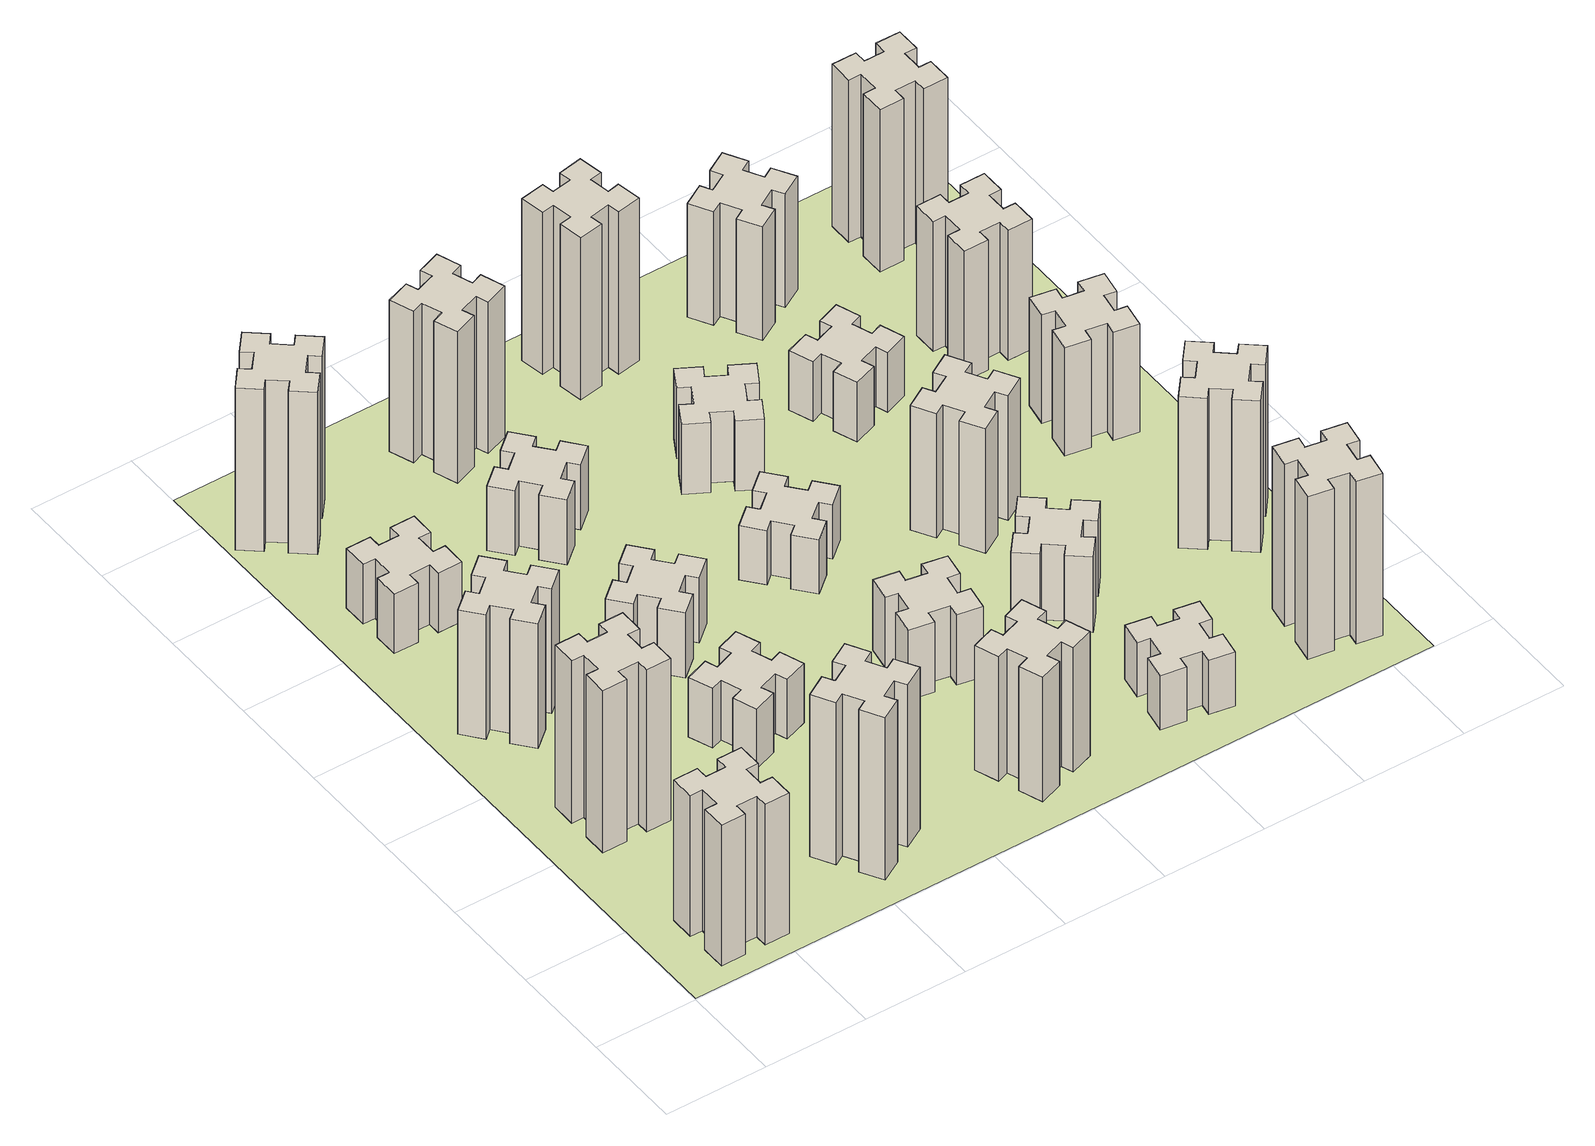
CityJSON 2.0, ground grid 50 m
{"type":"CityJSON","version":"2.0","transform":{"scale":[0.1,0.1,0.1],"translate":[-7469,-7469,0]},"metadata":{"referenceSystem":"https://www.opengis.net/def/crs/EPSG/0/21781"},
"CityObjects":{
"building1":{"type":"Building","attributes":{"class":"1000","function":"1000","usage":"1000","yearOfConstruction":2016,"roofType":"1000","measuredHeight":78,"storeysAboveGround":30,"storeysBelowGround":0},"geometry":[{"type":"Solid","lod":"1","boundaries":[[[[0,1,2,3,4,5,6,7,8,9,10,11,12,13,14,15,16,17,18,19]],[[17,16,20,21]],[[16,15,22,20]],[[15,14,23,22]],[[14,13,24,23]],[[13,12,25,24]],[[12,11,26,25]],[[11,10,27,26]],[[10,9,28,27]],[[9,8,29,28]],[[8,7,30,29]],[[7,6,31,30]],[[6,5,32,31]],[[5,4,33,32]],[[4,3,34,33]],[[3,2,35,34]],[[2,1,36,35]],[[1,0,37,36]],[[0,19,38,37]],[[19,18,39,38]],[[18,17,21,39]],[[24,25,26,27,28,29,30,31,32,33,34,35,36,37,38,39,21,20,22,23]]]]}]},
"building2":{"type":"Building","attributes":{"class":"1000","function":"1000","usage":"1000","yearOfConstruction":2016,"roofType":"1000","measuredHeight":90,"storeysAboveGround":30,"storeysBelowGround":0},"geometry":[{"type":"Solid","lod":"1","boundaries":[[[[40,41,42,43,44,45,46,47,48,49,50,51,52,53,54,55,56,57,58,59]],[[57,56,60,61]],[[56,55,62,60]],[[55,54,63,62]],[[54,53,64,63]],[[53,52,65,64]],[[52,51,66,65]],[[51,50,67,66]],[[50,49,68,67]],[[49,48,69,68]],[[48,47,70,69]],[[47,46,71,70]],[[46,45,72,71]],[[45,44,73,72]],[[44,43,74,73]],[[43,42,75,74]],[[42,41,76,75]],[[41,40,77,76]],[[40,59,78,77]],[[59,58,79,78]],[[58,57,61,79]],[[64,65,66,67,68,69,70,71,72,73,74,75,76,77,78,79,61,60,62,63]]]]}]},
"building3":{"type":"Building","attributes":{"class":"1000","function":"1000","usage":"1000","yearOfConstruction":2016,"roofType":"1000","measuredHeight":69,"storeysAboveGround":30,"storeysBelowGround":0},"geometry":[{"type":"Solid","lod":"1","boundaries":[[[[80,81,82,83,84,85,86,87,88,89,90,91,92,93,94,95,96,97,98,99]],[[97,96,100,101]],[[96,95,102,100]],[[95,94,103,102]],[[94,93,104,103]],[[93,92,105,104]],[[92,91,106,105]],[[91,90,107,106]],[[90,89,108,107]],[[89,88,109,108]],[[88,87,110,109]],[[87,86,111,110]],[[86,85,112,111]],[[85,84,113,112]],[[84,83,114,113]],[[83,82,115,114]],[[82,81,116,115]],[[81,80,117,116]],[[80,99,118,117]],[[99,98,119,118]],[[98,97,101,119]],[[104,105,106,107,108,109,110,111,112,113,114,115,116,117,118,119,101,100,102,103]]]]}]},
"building4":{"type":"Building","attributes":{"class":"1000","function":"1000","usage":"1000","yearOfConstruction":2016,"roofType":"1000","measuredHeight":33,"storeysAboveGround":30,"storeysBelowGround":0},"geometry":[{"type":"Solid","lod":"1","boundaries":[[[[120,121,122,123,124,125,126,127,128,129,130,131,132,133,134,135,136,137,138,139]],[[137,136,140,141]],[[136,135,142,140]],[[135,134,143,142]],[[134,133,144,143]],[[133,132,145,144]],[[132,131,146,145]],[[131,130,147,146]],[[130,129,148,147]],[[129,128,149,148]],[[128,127,150,149]],[[127,126,151,150]],[[126,125,152,151]],[[125,124,153,152]],[[124,123,154,153]],[[123,122,155,154]],[[122,121,156,155]],[[121,120,157,156]],[[120,139,158,157]],[[139,138,159,158]],[[138,137,141,159]],[[144,145,146,147,148,149,150,151,152,153,154,155,156,157,158,159,141,140,142,143]]]]}]},
"building5":{"type":"Building","attributes":{"class":"1000","function":"1000","usage":"1000","yearOfConstruction":2016,"roofType":"1000","measuredHeight":90,"storeysAboveGround":30,"storeysBelowGround":0},"geometry":[{"type":"Solid","lod":"1","boundaries":[[[[160,161,162,163,164,165,166,167,168,169,170,171,172,173,174,175,176,177,178,179]],[[177,176,180,181]],[[176,175,182,180]],[[175,174,183,182]],[[174,173,184,183]],[[173,172,185,184]],[[172,171,186,185]],[[171,170,187,186]],[[170,169,188,187]],[[169,168,189,188]],[[168,167,190,189]],[[167,166,191,190]],[[166,165,192,191]],[[165,164,193,192]],[[164,163,194,193]],[[163,162,195,194]],[[162,161,196,195]],[[161,160,197,196]],[[160,179,198,197]],[[179,178,199,198]],[[178,177,181,199]],[[184,185,186,187,188,189,190,191,192,193,194,195,196,197,198,199,181,180,182,183]]]]}]},
"building6":{"type":"Building","attributes":{"class":"1000","function":"1000","usage":"1000","yearOfConstruction":2016,"roofType":"1000","measuredHeight":90,"storeysAboveGround":30,"storeysBelowGround":0},"geometry":[{"type":"Solid","lod":"1","boundaries":[[[[200,201,202,203,204,205,206,207,208,209,210,211,212,213,214,215,216,217,218,219]],[[217,216,220,221]],[[216,215,222,220]],[[215,214,223,222]],[[214,213,224,223]],[[213,212,225,224]],[[212,211,226,225]],[[211,210,227,226]],[[210,209,228,227]],[[209,208,229,228]],[[208,207,230,229]],[[207,206,231,230]],[[206,205,232,231]],[[205,204,233,232]],[[204,203,234,233]],[[203,202,235,234]],[[202,201,236,235]],[[201,200,237,236]],[[200,219,238,237]],[[219,218,239,238]],[[218,217,221,239]],[[224,225,226,227,228,229,230,231,232,233,234,235,236,237,238,239,221,220,222,223]]]]}]},
"building7":{"type":"Building","attributes":{"class":"1000","function":"1000","usage":"1000","yearOfConstruction":2016,"roofType":"1000","measuredHeight":33,"storeysAboveGround":30,"storeysBelowGround":0},"geometry":[{"type":"Solid","lod":"1","boundaries":[[[[240,241,242,243,244,245,246,247,248,249,250,251,252,253,254,255,256,257,258,259]],[[257,256,260,261]],[[256,255,262,260]],[[255,254,263,262]],[[254,253,264,263]],[[253,252,265,264]],[[252,251,266,265]],[[251,250,267,266]],[[250,249,268,267]],[[249,248,269,268]],[[248,247,270,269]],[[247,246,271,270]],[[246,245,272,271]],[[245,244,273,272]],[[244,243,274,273]],[[243,242,275,274]],[[242,241,276,275]],[[241,240,277,276]],[[240,259,278,277]],[[259,258,279,278]],[[258,257,261,279]],[[264,265,266,267,268,269,270,271,272,273,274,275,276,277,278,279,261,260,262,263]]]]}]},
"building8":{"type":"Building","attributes":{"class":"1000","function":"1000","usage":"1000","yearOfConstruction":2016,"roofType":"1000","measuredHeight":36,"storeysAboveGround":30,"storeysBelowGround":0},"geometry":[{"type":"Solid","lod":"1","boundaries":[[[[280,281,282,283,284,285,286,287,288,289,290,291,292,293,294,295,296,297,298,299]],[[297,296,300,301]],[[296,295,302,300]],[[295,294,303,302]],[[294,293,304,303]],[[293,292,305,304]],[[292,291,306,305]],[[291,290,307,306]],[[290,289,308,307]],[[289,288,309,308]],[[288,287,310,309]],[[287,286,311,310]],[[286,285,312,311]],[[285,284,313,312]],[[284,283,314,313]],[[283,282,315,314]],[[282,281,316,315]],[[281,280,317,316]],[[280,299,318,317]],[[299,298,319,318]],[[298,297,301,319]],[[304,305,306,307,308,309,310,311,312,313,314,315,316,317,318,319,301,300,302,303]]]]}]},
"building9":{"type":"Building","attributes":{"class":"1000","function":"1000","usage":"1000","yearOfConstruction":2016,"roofType":"1000","measuredHeight":36,"storeysAboveGround":30,"storeysBelowGround":0},"geometry":[{"type":"Solid","lod":"1","boundaries":[[[[320,321,322,323,324,325,326,327,328,329,330,331,332,333,334,335,336,337,338,339]],[[337,336,340,341]],[[336,335,342,340]],[[335,334,343,342]],[[334,333,344,343]],[[333,332,345,344]],[[332,331,346,345]],[[331,330,347,346]],[[330,329,348,347]],[[329,328,349,348]],[[328,327,350,349]],[[327,326,351,350]],[[326,325,352,351]],[[325,324,353,352]],[[324,323,354,353]],[[323,322,355,354]],[[322,321,356,355]],[[321,320,357,356]],[[320,339,358,357]],[[339,338,359,358]],[[338,337,341,359]],[[344,345,346,347,348,349,350,351,352,353,354,355,356,357,358,359,341,340,342,343]]]]}]},
"building10":{"type":"Building","attributes":{"class":"1000","function":"1000","usage":"1000","yearOfConstruction":2016,"roofType":"1000","measuredHeight":69,"storeysAboveGround":30,"storeysBelowGround":0},"geometry":[{"type":"Solid","lod":"1","boundaries":[[[[360,361,362,363,364,365,366,367,368,369,370,371,372,373,374,375,376,377,378,379]],[[377,376,380,381]],[[376,375,382,380]],[[375,374,383,382]],[[374,373,384,383]],[[373,372,385,384]],[[372,371,386,385]],[[371,370,387,386]],[[370,369,388,387]],[[369,368,389,388]],[[368,367,390,389]],[[367,366,391,390]],[[366,365,392,391]],[[365,364,393,392]],[[364,363,394,393]],[[363,362,395,394]],[[362,361,396,395]],[[361,360,397,396]],[[360,379,398,397]],[[379,378,399,398]],[[378,377,381,399]],[[384,385,386,387,388,389,390,391,392,393,394,395,396,397,398,399,381,380,382,383]]]]}]},
"building11":{"type":"Building","attributes":{"class":"1000","function":"1000","usage":"1000","yearOfConstruction":2016,"roofType":"1000","measuredHeight":84,"storeysAboveGround":30,"storeysBelowGround":0},"geometry":[{"type":"Solid","lod":"1","boundaries":[[[[400,401,402,403,404,405,406,407,408,409,410,411,412,413,414,415,416,417,418,419]],[[417,416,420,421]],[[416,415,422,420]],[[415,414,423,422]],[[414,413,424,423]],[[413,412,425,424]],[[412,411,426,425]],[[411,410,427,426]],[[410,409,428,427]],[[409,408,429,428]],[[408,407,430,429]],[[407,406,431,430]],[[406,405,432,431]],[[405,404,433,432]],[[404,403,434,433]],[[403,402,435,434]],[[402,401,436,435]],[[401,400,437,436]],[[400,419,438,437]],[[419,418,439,438]],[[418,417,421,439]],[[424,425,426,427,428,429,430,431,432,433,434,435,436,437,438,439,421,420,422,423]]]]}]},
"building12":{"type":"Building","attributes":{"class":"1000","function":"1000","usage":"1000","yearOfConstruction":2016,"roofType":"1000","measuredHeight":39,"storeysAboveGround":30,"storeysBelowGround":0},"geometry":[{"type":"Solid","lod":"1","boundaries":[[[[440,441,442,443,444,445,446,447,448,449,450,451,452,453,454,455,456,457,458,459]],[[457,456,460,461]],[[456,455,462,460]],[[455,454,463,462]],[[454,453,464,463]],[[453,452,465,464]],[[452,451,466,465]],[[451,450,467,466]],[[450,449,468,467]],[[449,448,469,468]],[[448,447,470,469]],[[447,446,471,470]],[[446,445,472,471]],[[445,444,473,472]],[[444,443,474,473]],[[443,442,475,474]],[[442,441,476,475]],[[441,440,477,476]],[[440,459,478,477]],[[459,458,479,478]],[[458,457,461,479]],[[464,465,466,467,468,469,470,471,472,473,474,475,476,477,478,479,461,460,462,463]]]]}]},
"building13":{"type":"Building","attributes":{"class":"1000","function":"1000","usage":"1000","yearOfConstruction":2016,"roofType":"1000","measuredHeight":30,"storeysAboveGround":30,"storeysBelowGround":0},"geometry":[{"type":"Solid","lod":"1","boundaries":[[[[480,481,482,483,484,485,486,487,488,489,490,491,492,493,494,495,496,497,498,499]],[[497,496,500,501]],[[496,495,502,500]],[[495,494,503,502]],[[494,493,504,503]],[[493,492,505,504]],[[492,491,506,505]],[[491,490,507,506]],[[490,489,508,507]],[[489,488,509,508]],[[488,487,510,509]],[[487,486,511,510]],[[486,485,512,511]],[[485,484,513,512]],[[484,483,514,513]],[[483,482,515,514]],[[482,481,516,515]],[[481,480,517,516]],[[480,499,518,517]],[[499,498,519,518]],[[498,497,501,519]],[[504,505,506,507,508,509,510,511,512,513,514,515,516,517,518,519,501,500,502,503]]]]}]},
"building14":{"type":"Building","attributes":{"class":"1000","function":"1000","usage":"1000","yearOfConstruction":2016,"roofType":"1000","measuredHeight":39,"storeysAboveGround":30,"storeysBelowGround":0},"geometry":[{"type":"Solid","lod":"1","boundaries":[[[[520,521,522,523,524,525,526,527,528,529,530,531,532,533,534,535,536,537,538,539]],[[537,536,540,541]],[[536,535,542,540]],[[535,534,543,542]],[[534,533,544,543]],[[533,532,545,544]],[[532,531,546,545]],[[531,530,547,546]],[[530,529,548,547]],[[529,528,549,548]],[[528,527,550,549]],[[527,526,551,550]],[[526,525,552,551]],[[525,524,553,552]],[[524,523,554,553]],[[523,522,555,554]],[[522,521,556,555]],[[521,520,557,556]],[[520,539,558,557]],[[539,538,559,558]],[[538,537,541,559]],[[544,545,546,547,548,549,550,551,552,553,554,555,556,557,558,559,541,540,542,543]]]]}]},
"building15":{"type":"Building","attributes":{"class":"1000","function":"1000","usage":"1000","yearOfConstruction":2016,"roofType":"1000","measuredHeight":30,"storeysAboveGround":30,"storeysBelowGround":0},"geometry":[{"type":"Solid","lod":"1","boundaries":[[[[560,561,562,563,564,565,566,567,568,569,570,571,572,573,574,575,576,577,578,579]],[[577,576,580,581]],[[576,575,582,580]],[[575,574,583,582]],[[574,573,584,583]],[[573,572,585,584]],[[572,571,586,585]],[[571,570,587,586]],[[570,569,588,587]],[[569,568,589,588]],[[568,567,590,589]],[[567,566,591,590]],[[566,565,592,591]],[[565,564,593,592]],[[564,563,594,593]],[[563,562,595,594]],[[562,561,596,595]],[[561,560,597,596]],[[560,579,598,597]],[[579,578,599,598]],[[578,577,581,599]],[[584,585,586,587,588,589,590,591,592,593,594,595,596,597,598,599,581,580,582,583]]]]}]},
"building16":{"type":"Building","attributes":{"class":"1000","function":"1000","usage":"1000","yearOfConstruction":2016,"roofType":"1000","measuredHeight":90,"storeysAboveGround":30,"storeysBelowGround":0},"geometry":[{"type":"Solid","lod":"1","boundaries":[[[[600,601,602,603,604,605,606,607,608,609,610,611,612,613,614,615,616,617,618,619]],[[617,616,620,621]],[[616,615,622,620]],[[615,614,623,622]],[[614,613,624,623]],[[613,612,625,624]],[[612,611,626,625]],[[611,610,627,626]],[[610,609,628,627]],[[609,608,629,628]],[[608,607,630,629]],[[607,606,631,630]],[[606,605,632,631]],[[605,604,633,632]],[[604,603,634,633]],[[603,602,635,634]],[[602,601,636,635]],[[601,600,637,636]],[[600,619,638,637]],[[619,618,639,638]],[[618,617,621,639]],[[624,625,626,627,628,629,630,631,632,633,634,635,636,637,638,639,621,620,622,623]]]]}]},
"building17":{"type":"Building","attributes":{"class":"1000","function":"1000","usage":"1000","yearOfConstruction":2016,"roofType":"1000","measuredHeight":42,"storeysAboveGround":30,"storeysBelowGround":0},"geometry":[{"type":"Solid","lod":"1","boundaries":[[[[640,641,642,643,644,645,646,647,648,649,650,651,652,653,654,655,656,657,658,659]],[[657,656,660,661]],[[656,655,662,660]],[[655,654,663,662]],[[654,653,664,663]],[[653,652,665,664]],[[652,651,666,665]],[[651,650,667,666]],[[650,649,668,667]],[[649,648,669,668]],[[648,647,670,669]],[[647,646,671,670]],[[646,645,672,671]],[[645,644,673,672]],[[644,643,674,673]],[[643,642,675,674]],[[642,641,676,675]],[[641,640,677,676]],[[640,659,678,677]],[[659,658,679,678]],[[658,657,661,679]],[[664,665,666,667,668,669,670,671,672,673,674,675,676,677,678,679,661,660,662,663]]]]}]},
"building18":{"type":"Building","attributes":{"class":"1000","function":"1000","usage":"1000","yearOfConstruction":2016,"roofType":"1000","measuredHeight":69,"storeysAboveGround":30,"storeysBelowGround":0},"geometry":[{"type":"Solid","lod":"1","boundaries":[[[[680,681,682,683,684,685,686,687,688,689,690,691,692,693,694,695,696,697,698,699]],[[697,696,700,701]],[[696,695,702,700]],[[695,694,703,702]],[[694,693,704,703]],[[693,692,705,704]],[[692,691,706,705]],[[691,690,707,706]],[[690,689,708,707]],[[689,688,709,708]],[[688,687,710,709]],[[687,686,711,710]],[[686,685,712,711]],[[685,684,713,712]],[[684,683,714,713]],[[683,682,715,714]],[[682,681,716,715]],[[681,680,717,716]],[[680,699,718,717]],[[699,698,719,718]],[[698,697,701,719]],[[704,705,706,707,708,709,710,711,712,713,714,715,716,717,718,719,701,700,702,703]]]]}]},
"building19":{"type":"Building","attributes":{"class":"1000","function":"1000","usage":"1000","yearOfConstruction":2016,"roofType":"1000","measuredHeight":33,"storeysAboveGround":30,"storeysBelowGround":0},"geometry":[{"type":"Solid","lod":"1","boundaries":[[[[720,721,722,723,724,725,726,727,728,729,730,731,732,733,734,735,736,737,738,739]],[[737,736,740,741]],[[736,735,742,740]],[[735,734,743,742]],[[734,733,744,743]],[[733,732,745,744]],[[732,731,746,745]],[[731,730,747,746]],[[730,729,748,747]],[[729,728,749,748]],[[728,727,750,749]],[[727,726,751,750]],[[726,725,752,751]],[[725,724,753,752]],[[724,723,754,753]],[[723,722,755,754]],[[722,721,756,755]],[[721,720,757,756]],[[720,739,758,757]],[[739,738,759,758]],[[738,737,741,759]],[[744,745,746,747,748,749,750,751,752,753,754,755,756,757,758,759,741,740,742,743]]]]}]},
"building20":{"type":"Building","attributes":{"class":"1000","function":"1000","usage":"1000","yearOfConstruction":2016,"roofType":"1000","measuredHeight":90,"storeysAboveGround":30,"storeysBelowGround":0},"geometry":[{"type":"Solid","lod":"1","boundaries":[[[[760,761,762,763,764,765,766,767,768,769,770,771,772,773,774,775,776,777,778,779]],[[777,776,780,781]],[[776,775,782,780]],[[775,774,783,782]],[[774,773,784,783]],[[773,772,785,784]],[[772,771,786,785]],[[771,770,787,786]],[[770,769,788,787]],[[769,768,789,788]],[[768,767,790,789]],[[767,766,791,790]],[[766,765,792,791]],[[765,764,793,792]],[[764,763,794,793]],[[763,762,795,794]],[[762,761,796,795]],[[761,760,797,796]],[[760,779,798,797]],[[779,778,799,798]],[[778,777,781,799]],[[784,785,786,787,788,789,790,791,792,793,794,795,796,797,798,799,781,780,782,783]]]]}]},
"building21":{"type":"Building","attributes":{"class":"1000","function":"1000","usage":"1000","yearOfConstruction":2016,"roofType":"1000","measuredHeight":63,"storeysAboveGround":30,"storeysBelowGround":0},"geometry":[{"type":"Solid","lod":"1","boundaries":[[[[800,801,802,803,804,805,806,807,808,809,810,811,812,813,814,815,816,817,818,819]],[[817,816,820,821]],[[816,815,822,820]],[[815,814,823,822]],[[814,813,824,823]],[[813,812,825,824]],[[812,811,826,825]],[[811,810,827,826]],[[810,809,828,827]],[[809,808,829,828]],[[808,807,830,829]],[[807,806,831,830]],[[806,805,832,831]],[[805,804,833,832]],[[804,803,834,833]],[[803,802,835,834]],[[802,801,836,835]],[[801,800,837,836]],[[800,819,838,837]],[[819,818,839,838]],[[818,817,821,839]],[[824,825,826,827,828,829,830,831,832,833,834,835,836,837,838,839,821,820,822,823]]]]}]},
"building22":{"type":"Building","attributes":{"class":"1000","function":"1000","usage":"1000","yearOfConstruction":2016,"roofType":"1000","measuredHeight":84,"storeysAboveGround":30,"storeysBelowGround":0},"geometry":[{"type":"Solid","lod":"1","boundaries":[[[[840,841,842,843,844,845,846,847,848,849,850,851,852,853,854,855,856,857,858,859]],[[857,856,860,861]],[[856,855,862,860]],[[855,854,863,862]],[[854,853,864,863]],[[853,852,865,864]],[[852,851,866,865]],[[851,850,867,866]],[[850,849,868,867]],[[849,848,869,868]],[[848,847,870,869]],[[847,846,871,870]],[[846,845,872,871]],[[845,844,873,872]],[[844,843,874,873]],[[843,842,875,874]],[[842,841,876,875]],[[841,840,877,876]],[[840,859,878,877]],[[859,858,879,878]],[[858,857,861,879]],[[864,865,866,867,868,869,870,871,872,873,874,875,876,877,878,879,861,860,862,863]]]]}]},
"building23":{"type":"Building","attributes":{"class":"1000","function":"1000","usage":"1000","yearOfConstruction":2016,"roofType":"1000","measuredHeight":60,"storeysAboveGround":30,"storeysBelowGround":0},"geometry":[{"type":"Solid","lod":"1","boundaries":[[[[880,881,882,883,884,885,886,887,888,889,890,891,892,893,894,895,896,897,898,899]],[[897,896,900,901]],[[896,895,902,900]],[[895,894,903,902]],[[894,893,904,903]],[[893,892,905,904]],[[892,891,906,905]],[[891,890,907,906]],[[890,889,908,907]],[[889,888,909,908]],[[888,887,910,909]],[[887,886,911,910]],[[886,885,912,911]],[[885,884,913,912]],[[884,883,914,913]],[[883,882,915,914]],[[882,881,916,915]],[[881,880,917,916]],[[880,899,918,917]],[[899,898,919,918]],[[898,897,901,919]],[[904,905,906,907,908,909,910,911,912,913,914,915,916,917,918,919,901,900,902,903]]]]}]},
"building24":{"type":"Building","attributes":{"class":"1000","function":"1000","usage":"1000","yearOfConstruction":2016,"roofType":"1000","measuredHeight":72,"storeysAboveGround":30,"storeysBelowGround":0},"geometry":[{"type":"Solid","lod":"1","boundaries":[[[[920,921,922,923,924,925,926,927,928,929,930,931,932,933,934,935,936,937,938,939]],[[937,936,940,941]],[[936,935,942,940]],[[935,934,943,942]],[[934,933,944,943]],[[933,932,945,944]],[[932,931,946,945]],[[931,930,947,946]],[[930,929,948,947]],[[929,928,949,948]],[[928,927,950,949]],[[927,926,951,950]],[[926,925,952,951]],[[925,924,953,952]],[[924,923,954,953]],[[923,922,955,954]],[[922,921,956,955]],[[921,920,957,956]],[[920,939,958,957]],[[939,938,959,958]],[[938,937,941,959]],[[944,945,946,947,948,949,950,951,952,953,954,955,956,957,958,959,941,940,942,943]]]]}]},
"building25":{"type":"Building","attributes":{"class":"1000","function":"1000","usage":"1000","yearOfConstruction":2016,"roofType":"1000","measuredHeight":90,"storeysAboveGround":30,"storeysBelowGround":0},"geometry":[{"type":"Solid","lod":"1","boundaries":[[[[960,961,962,963,964,965,966,967,968,969,970,971,972,973,974,975,976,977,978,979]],[[977,976,980,981]],[[976,975,982,980]],[[975,974,983,982]],[[974,973,984,983]],[[973,972,985,984]],[[972,971,986,985]],[[971,970,987,986]],[[970,969,988,987]],[[969,968,989,988]],[[968,967,990,989]],[[967,966,991,990]],[[966,965,992,991]],[[965,964,993,992]],[[964,963,994,993]],[[963,962,995,994]],[[962,961,996,995]],[[961,960,997,996]],[[960,979,998,997]],[[979,978,999,998]],[[978,977,981,999]],[[984,985,986,987,988,989,990,991,992,993,994,995,996,997,998,999,981,980,982,983]]]]}]},
"landuse1":{"type":"LandUse","attributes":{"name":"plot1","function":"1010"},"geometry":[{"type":"MultiSurface","lod":"1","boundaries":[[[1000,1001,1002,1003]]]}]}
},
"vertices":[
[265,325,0],[265,225,0],[205,225,0],[205,105,0],[325,105,0],[325,165,0],[425,165,0],[425,105,0],[545,105,0],[545,225,0],[485,225,0],[485,325,0],[545,325,0],[545,445,0],[425,445,0],[425,385,0],[325,385,0],[325,445,0],[205,445,0],[205,325,0],[325,385,780],[325,445,780],[425,385,780],[425,445,780],[545,445,780],[545,325,780],[485,325,780],[485,225,780],[545,225,780],[545,105,780],[425,105,780],[425,165,780],[325,165,780],[325,105,780],[205,105,780],[205,225,780],[265,225,780],[265,325,780],[205,325,780],[205,445,780],
[265,1165,0],[265,1065,0],[205,1065,0],[205,945,0],[325,945,0],[325,1005,0],[425,1005,0],[425,945,0],[545,945,0],[545,1065,0],[485,1065,0],[485,1165,0],[545,1165,0],[545,1285,0],[425,1285,0],[425,1225,0],[325,1225,0],[325,1285,0],[205,1285,0],[205,1165,0],[325,1225,900],[325,1285,900],[425,1225,900],[425,1285,900],[545,1285,900],[545,1165,900],[485,1165,900],[485,1065,900],[545,1065,900],[545,945,900],[425,945,900],[425,1005,900],[325,1005,900],[325,945,900],[205,945,900],[205,1065,900],[265,1065,900],[265,1165,900],[205,1165,900],[205,1285,900],
[492,1888,0],[427,1964,0],[473,2003,0],[396,2095,0],[304,2018,0],[343,1972,0],[266,1907,0],[228,1953,0],[136,1876,0],[213,1784,0],[259,1823,0],[323,1746,0],[277,1708,0],[354,1616,0],[446,1693,0],[408,1739,0],[484,1803,0],[523,1757,0],[615,1834,0],[538,1926,0],[484,1803,690],[523,1757,690],[408,1739,690],[446,1693,690],[354,1616,690],[277,1708,690],[323,1746,690],[259,1823,690],[213,1784,690],[136,1876,690],[228,1953,690],[266,1907,690],[343,1972,690],[304,2018,690],[396,2095,690],[473,2003,690],[427,1964,690],[492,1888,690],[538,1926,690],[615,1834,690],
[485,2545,0],[485,2645,0],[545,2645,0],[545,2765,0],[425,2765,0],[425,2705,0],[325,2705,0],[325,2765,0],[205,2765,0],[205,2645,0],[265,2645,0],[265,2545,0],[205,2545,0],[205,2425,0],[325,2425,0],[325,2485,0],[425,2485,0],[425,2425,0],[545,2425,0],[545,2545,0],[425,2485,330],[425,2425,330],[325,2485,330],[325,2425,330],[205,2425,330],[205,2545,330],[265,2545,330],[265,2645,330],[205,2645,330],[205,2765,330],[325,2765,330],[325,2705,330],[425,2705,330],[425,2765,330],[545,2765,330],[545,2645,330],[485,2645,330],[485,2545,330],[545,2545,330],[545,2425,330],
[1127,255,0],[1214,305,0],[1244,253,0],[1348,313,0],[1288,417,0],[1236,387,0],[1186,474,0],[1238,504,0],[1178,608,0],[1074,548,0],[1104,496,0],[1017,446,0],[987,498,0],[883,438,0],[943,334,0],[995,364,0],[1045,277,0],[993,247,0],[1053,143,0],[1157,203,0],[1045,277,900],[993,247,900],[995,364,900],[943,334,900],[883,438,900],[987,498,900],[1017,446,900],[1104,496,900],[1074,548,900],[1178,608,900],[1238,504,900],[1186,474,900],[1236,387,900],[1288,417,900],[1348,313,900],[1244,253,900],[1214,305,900],[1127,255,900],[1157,203,900],[1053,143,900],
[384,3387,0],[308,3452,0],[346,3498,0],[254,3575,0],[177,3483,0],[223,3444,0],[159,3368,0],[113,3406,0],[36,3314,0],[128,3237,0],[166,3283,0],[243,3219,0],[204,3173,0],[296,3096,0],[373,3188,0],[327,3226,0],[392,3303,0],[438,3264,0],[515,3356,0],[423,3433,0],[392,3303,900],[438,3264,900],[327,3226,900],[373,3188,900],[296,3096,900],[204,3173,900],[243,3219,900],[166,3283,900],[128,3237,900],[36,3314,900],[113,3406,900],[159,3368,900],[223,3444,900],[177,3483,900],[254,3575,900],[346,3498,900],[308,3452,900],[384,3387,900],[423,3433,900],[515,3356,900],
[1125,1336,0],[1031,1302,0],[1010,1358,0],[897,1317,0],[939,1204,0],[995,1225,0],[1029,1131,0],[973,1110,0],[1014,997,0],[1127,1039,0],[1106,1095,0],[1200,1129,0],[1220,1073,0],[1333,1114,0],[1292,1227,0],[1236,1206,0],[1202,1300,0],[1258,1320,0],[1217,1433,0],[1104,1392,0],[1202,1300,330],[1258,1320,330],[1236,1206,330],[1292,1227,330],[1333,1114,330],[1220,1073,330],[1200,1129,330],[1106,1095,330],[1127,1039,330],[1014,997,330],[973,1110,330],[1029,1131,330],[995,1225,330],[939,1204,330],[897,1317,330],[1010,1358,330],[1031,1302,330],[1125,1336,330],[1104,1392,330],[1217,1433,330],
[1083,1972,0],[1006,1907,0],[968,1953,0],[876,1876,0],[953,1784,0],[999,1823,0],[1063,1746,0],[1017,1708,0],[1094,1616,0],[1186,1693,0],[1148,1739,0],[1224,1803,0],[1263,1757,0],[1355,1834,0],[1278,1926,0],[1232,1888,0],[1167,1964,0],[1213,2003,0],[1136,2095,0],[1044,2018,0],[1167,1964,360],[1213,2003,360],[1232,1888,360],[1278,1926,360],[1355,1834,360],[1263,1757,360],[1224,1803,360],[1148,1739,360],[1186,1693,360],[1094,1616,360],[1017,1708,360],[1063,1746,360],[999,1823,360],[953,1784,360],[876,1876,360],[968,1953,360],[1006,1907,360],[1083,1972,360],[1044,2018,360],[1136,2095,360],
[999,2663,0],[1063,2586,0],[1017,2548,0],[1094,2456,0],[1186,2533,0],[1148,2579,0],[1224,2643,0],[1263,2597,0],[1355,2674,0],[1278,2766,0],[1232,2728,0],[1167,2804,0],[1213,2843,0],[1136,2935,0],[1044,2858,0],[1083,2812,0],[1006,2747,0],[968,2793,0],[876,2716,0],[953,2624,0],[1006,2747,360],[968,2793,360],[1083,2812,360],[1044,2858,360],[1136,2935,360],[1213,2843,360],[1167,2804,360],[1232,2728,360],[1278,2766,360],[1355,2674,360],[1263,2597,360],[1224,2643,360],[1148,2579,360],[1186,2533,360],[1094,2456,360],[1017,2548,360],[1063,2586,360],[999,2663,360],[953,2624,360],[876,2716,360],
[1965,496,0],[1871,462,0],[1850,518,0],[1737,477,0],[1779,364,0],[1835,385,0],[1869,291,0],[1813,270,0],[1854,157,0],[1967,199,0],[1946,255,0],[2040,289,0],[2060,233,0],[2173,274,0],[2132,387,0],[2076,366,0],[2042,460,0],[2098,480,0],[2057,593,0],[1944,552,0],[2042,460,690],[2098,480,690],[2076,366,690],[2132,387,690],[2173,274,690],[2060,233,690],[2040,289,690],[1946,255,690],[1967,199,690],[1854,157,690],[1813,270,690],[1869,291,690],[1835,385,690],[1779,364,690],[1737,477,690],[1850,518,690],[1871,462,690],[1965,496,690],[1944,552,690],[2057,593,690],
[1125,3456,0],[1031,3422,0],[1010,3478,0],[897,3437,0],[939,3324,0],[995,3345,0],[1029,3251,0],[973,3230,0],[1014,3117,0],[1127,3159,0],[1106,3215,0],[1200,3249,0],[1220,3193,0],[1333,3234,0],[1292,3347,0],[1236,3326,0],[1202,3420,0],[1258,3440,0],[1217,3553,0],[1104,3512,0],[1202,3420,840],[1258,3440,840],[1236,3326,840],[1292,3347,840],[1333,3234,840],[1220,3193,840],[1200,3249,840],[1106,3215,840],[1127,3159,840],[1014,3117,840],[973,3230,840],[1029,3251,840],[995,3345,840],[939,3324,840],[897,3437,840],[1010,3478,840],[1031,3422,840],[1125,3456,840],[1104,3512,840],[1217,3553,840],
[2055,1047,0],[2072,1145,0],[2131,1135,0],[2152,1253,0],[2034,1274,0],[2024,1215,0],[1925,1232,0],[1936,1291,0],[1817,1312,0],[1797,1194,0],[1856,1184,0],[1838,1085,0],[1779,1096,0],[1758,977,0],[1877,957,0],[1887,1016,0],[1985,998,0],[1975,939,0],[2093,918,0],[2114,1037,0],[1985,998,390],[1975,939,390],[1887,1016,390],[1877,957,390],[1758,977,390],[1779,1096,390],[1838,1085,390],[1856,1184,390],[1797,1194,390],[1817,1312,390],[1936,1291,390],[1925,1232,390],[2024,1215,390],[2034,1274,390],[2152,1253,390],[2131,1135,390],[2072,1145,390],[2055,1047,390],[2114,1037,390],[2093,918,390],
[1972,1988,0],[1907,2064,0],[1953,2103,0],[1876,2195,0],[1784,2118,0],[1823,2072,0],[1746,2007,0],[1708,2053,0],[1616,1976,0],[1693,1884,0],[1739,1923,0],[1803,1846,0],[1757,1808,0],[1834,1716,0],[1926,1793,0],[1888,1839,0],[1964,1903,0],[2003,1857,0],[2095,1934,0],[2018,2026,0],[1964,1903,300],[2003,1857,300],[1888,1839,300],[1926,1793,300],[1834,1716,300],[1757,1808,300],[1803,1846,300],[1739,1923,300],[1693,1884,300],[1616,1976,300],[1708,2053,300],[1746,2007,300],[1823,2072,300],[1784,2118,300],[1876,2195,300],[1953,2103,300],[1907,2064,300],[1972,1988,300],[2018,2026,300],[2095,1934,300],
[2026,2497,0],[2076,2584,0],[2128,2554,0],[2188,2658,0],[2084,2718,0],[2054,2666,0],[1967,2716,0],[1997,2768,0],[1893,2828,0],[1833,2724,0],[1885,2694,0],[1835,2607,0],[1783,2637,0],[1723,2533,0],[1827,2473,0],[1857,2525,0],[1944,2475,0],[1914,2423,0],[2018,2363,0],[2078,2467,0],[1944,2475,390],[1914,2423,390],[1857,2525,390],[1827,2473,390],[1723,2533,390],[1783,2637,390],[1835,2607,390],[1885,2694,390],[1833,2724,390],[1893,2828,390],[1997,2768,390],[1967,2716,390],[2054,2666,390],[2084,2718,390],[2188,2658,390],[2128,2554,390],[2076,2584,390],[2026,2497,390],[2078,2467,390],[2018,2363,390],
[2596,444,0],[2578,345,0],[2519,356,0],[2498,237,0],[2617,217,0],[2627,276,0],[2725,258,0],[2715,199,0],[2833,178,0],[2854,297,0],[2795,307,0],[2812,405,0],[2871,395,0],[2892,513,0],[2774,534,0],[2764,475,0],[2665,492,0],[2676,551,0],[2557,572,0],[2537,454,0],[2665,492,300],[2676,551,300],[2764,475,300],[2774,534,300],[2892,513,300],[2871,395,300],[2812,405,300],[2795,307,300],[2854,297,300],[2833,178,300],[2715,199,300],[2725,258,300],[2627,276,300],[2617,217,300],[2498,237,300],[2519,356,300],[2578,345,300],[2596,444,300],[2537,454,300],[2557,572,300],
[1972,3405,0],[1955,3504,0],[2014,3514,0],[1993,3632,0],[1875,3611,0],[1885,3552,0],[1787,3535,0],[1777,3594,0],[1658,3573,0],[1679,3455,0],[1738,3465,0],[1756,3367,0],[1697,3357,0],[1717,3238,0],[1836,3259,0],[1825,3318,0],[1924,3336,0],[1934,3277,0],[2052,3297,0],[2031,3416,0],[1924,3336,900],[1934,3277,900],[1825,3318,900],[1836,3259,900],[1717,3238,900],[1697,3357,900],[1756,3367,900],[1738,3465,900],[1679,3455,900],[1658,3573,900],[1777,3594,900],[1787,3535,900],[1885,3552,900],[1875,3611,900],[1993,3632,900],[2014,3514,900],[1955,3504,900],[1972,3405,900],[2031,3416,900],[2052,3297,900],
[2647,1006,0],[2712,1083,0],[2758,1044,0],[2835,1136,0],[2743,1213,0],[2704,1167,0],[2628,1232,0],[2666,1278,0],[2574,1355,0],[2497,1263,0],[2543,1224,0],[2479,1148,0],[2433,1186,0],[2356,1094,0],[2448,1017,0],[2486,1063,0],[2563,999,0],[2524,953,0],[2616,876,0],[2693,968,0],[2563,999,420],[2524,953,420],[2486,1063,420],[2448,1017,420],[2356,1094,420],[2433,1186,420],[2479,1148,420],[2543,1224,420],[2497,1263,420],[2574,1355,420],[2666,1278,420],[2628,1232,420],[2704,1167,420],[2743,1213,420],[2835,1136,420],[2758,1044,420],[2712,1083,420],[2647,1006,420],[2693,968,420],[2616,876,420],
[2475,1744,0],[2525,1657,0],[2473,1627,0],[2533,1523,0],[2637,1583,0],[2607,1635,0],[2694,1685,0],[2724,1633,0],[2828,1693,0],[2768,1797,0],[2716,1767,0],[2666,1854,0],[2718,1884,0],[2658,1988,0],[2554,1928,0],[2584,1876,0],[2497,1826,0],[2467,1878,0],[2363,1818,0],[2423,1714,0],[2497,1826,690],[2467,1878,690],[2584,1876,690],[2554,1928,690],[2658,1988,690],[2718,1884,690],[2666,1854,690],[2716,1767,690],[2768,1797,690],[2828,1693,690],[2724,1633,690],[2694,1685,690],[2607,1635,690],[2637,1583,690],[2533,1523,690],[2473,1627,690],[2525,1657,690],[2475,1744,690],[2423,1714,690],[2363,1818,690],
[2586,2475,0],[2680,2509,0],[2700,2453,0],[2813,2494,0],[2772,2607,0],[2716,2586,0],[2682,2680,0],[2738,2700,0],[2697,2813,0],[2584,2772,0],[2605,2716,0],[2511,2682,0],[2490,2738,0],[2377,2697,0],[2419,2584,0],[2475,2605,0],[2509,2511,0],[2453,2490,0],[2494,2377,0],[2607,2419,0],[2509,2511,330],[2453,2490,330],[2475,2605,330],[2419,2584,330],[2377,2697,330],[2490,2738,330],[2511,2682,330],[2605,2716,330],[2584,2772,330],[2697,2813,330],[2738,2700,330],[2682,2680,330],[2716,2586,330],[2772,2607,330],[2813,2494,330],[2700,2453,330],[2680,2509,330],[2586,2475,330],[2607,2419,330],[2494,2377,330],
[3504,475,0],[3405,492,0],[3416,551,0],[3297,572,0],[3277,454,0],[3336,444,0],[3318,345,0],[3259,356,0],[3238,237,0],[3357,217,0],[3367,276,0],[3465,258,0],[3455,199,0],[3573,178,0],[3594,297,0],[3535,307,0],[3552,405,0],[3611,395,0],[3632,513,0],[3514,534,0],[3552,405,900],[3611,395,900],[3535,307,900],[3594,297,900],[3573,178,900],[3455,199,900],[3465,258,900],[3367,276,900],[3357,217,900],[3238,237,900],[3259,356,900],[3318,345,900],[3336,444,900],[3277,454,900],[3297,572,900],[3416,551,900],[3405,492,900],[3504,475,900],[3514,534,900],[3632,513,900],
[2716,3347,0],[2666,3434,0],[2718,3464,0],[2658,3568,0],[2554,3508,0],[2584,3456,0],[2497,3406,0],[2467,3458,0],[2363,3398,0],[2423,3294,0],[2475,3324,0],[2525,3237,0],[2473,3207,0],[2533,3103,0],[2637,3163,0],[2607,3215,0],[2694,3265,0],[2724,3213,0],[2828,3273,0],[2768,3377,0],[2694,3265,630],[2724,3213,630],[2607,3215,630],[2637,3163,630],[2533,3103,630],[2473,3207,630],[2525,3237,630],[2475,3324,630],[2423,3294,630],[2363,3398,630],[2467,3458,630],[2497,3406,630],[2584,3456,630],[2554,3508,630],[2658,3568,630],[2718,3464,630],[2666,3434,630],[2716,3347,630],[2768,3377,630],[2828,3273,630],
[3487,1006,0],[3552,1083,0],[3598,1044,0],[3675,1136,0],[3583,1213,0],[3544,1167,0],[3468,1232,0],[3506,1278,0],[3414,1355,0],[3337,1263,0],[3383,1224,0],[3319,1148,0],[3273,1186,0],[3196,1094,0],[3288,1017,0],[3326,1063,0],[3403,999,0],[3364,953,0],[3456,876,0],[3533,968,0],[3403,999,840],[3364,953,840],[3326,1063,840],[3288,1017,840],[3196,1094,840],[3273,1186,840],[3319,1148,840],[3383,1224,840],[3337,1263,840],[3414,1355,840],[3506,1278,840],[3468,1232,840],[3544,1167,840],[3583,1213,840],[3675,1136,840],[3598,1044,840],[3552,1083,840],[3487,1006,840],[3533,968,840],[3456,876,840],
[3267,1856,0],[3365,1838,0],[3355,1779,0],[3473,1758,0],[3494,1877,0],[3435,1887,0],[3452,1985,0],[3511,1975,0],[3532,2093,0],[3414,2114,0],[3404,2055,0],[3305,2072,0],[3316,2131,0],[3197,2152,0],[3177,2034,0],[3236,2024,0],[3218,1925,0],[3159,1936,0],[3138,1817,0],[3257,1797,0],[3218,1925,600],[3159,1936,600],[3236,2024,600],[3177,2034,600],[3197,2152,600],[3316,2131,600],[3305,2072,600],[3404,2055,600],[3414,2114,600],[3532,2093,600],[3511,1975,600],[3452,1985,600],[3435,1887,600],[3494,1877,600],[3473,1758,600],[3355,1779,600],[3365,1838,600],[3267,1856,600],[3257,1797,600],[3138,1817,600],
[3185,2485,0],[3285,2485,0],[3285,2425,0],[3405,2425,0],[3405,2545,0],[3345,2545,0],[3345,2645,0],[3405,2645,0],[3405,2765,0],[3285,2765,0],[3285,2705,0],[3185,2705,0],[3185,2765,0],[3065,2765,0],[3065,2645,0],[3125,2645,0],[3125,2545,0],[3065,2545,0],[3065,2425,0],[3185,2425,0],[3125,2545,720],[3065,2545,720],[3125,2645,720],[3065,2645,720],[3065,2765,720],[3185,2765,720],[3185,2705,720],[3285,2705,720],[3285,2765,720],[3405,2765,720],[3405,2645,720],[3345,2645,720],[3345,2545,720],[3405,2545,720],[3405,2425,720],[3285,2425,720],[3285,2485,720],[3185,2485,720],[3185,2425,720],[3065,2425,720],
[3285,3225,0],[3385,3225,0],[3385,3165,0],[3505,3165,0],[3505,3285,0],[3445,3285,0],[3445,3385,0],[3505,3385,0],[3505,3505,0],[3385,3505,0],[3385,3445,0],[3285,3445,0],[3285,3505,0],[3165,3505,0],[3165,3385,0],[3225,3385,0],[3225,3285,0],[3165,3285,0],[3165,3165,0],[3285,3165,0],[3225,3285,900],[3165,3285,900],[3225,3385,900],[3165,3385,900],[3165,3505,900],[3285,3505,900],[3285,3445,900],[3385,3445,900],[3385,3505,900],[3505,3505,900],[3505,3385,900],[3445,3385,900],[3445,3285,900],[3505,3285,900],[3505,3165,900],[3385,3165,900],[3385,3225,900],[3285,3225,900],[3285,3165,900],[3165,3165,900],
[5,3705,0],[3705,3705,0],[3705,5,0],[5,5,0]
]}
